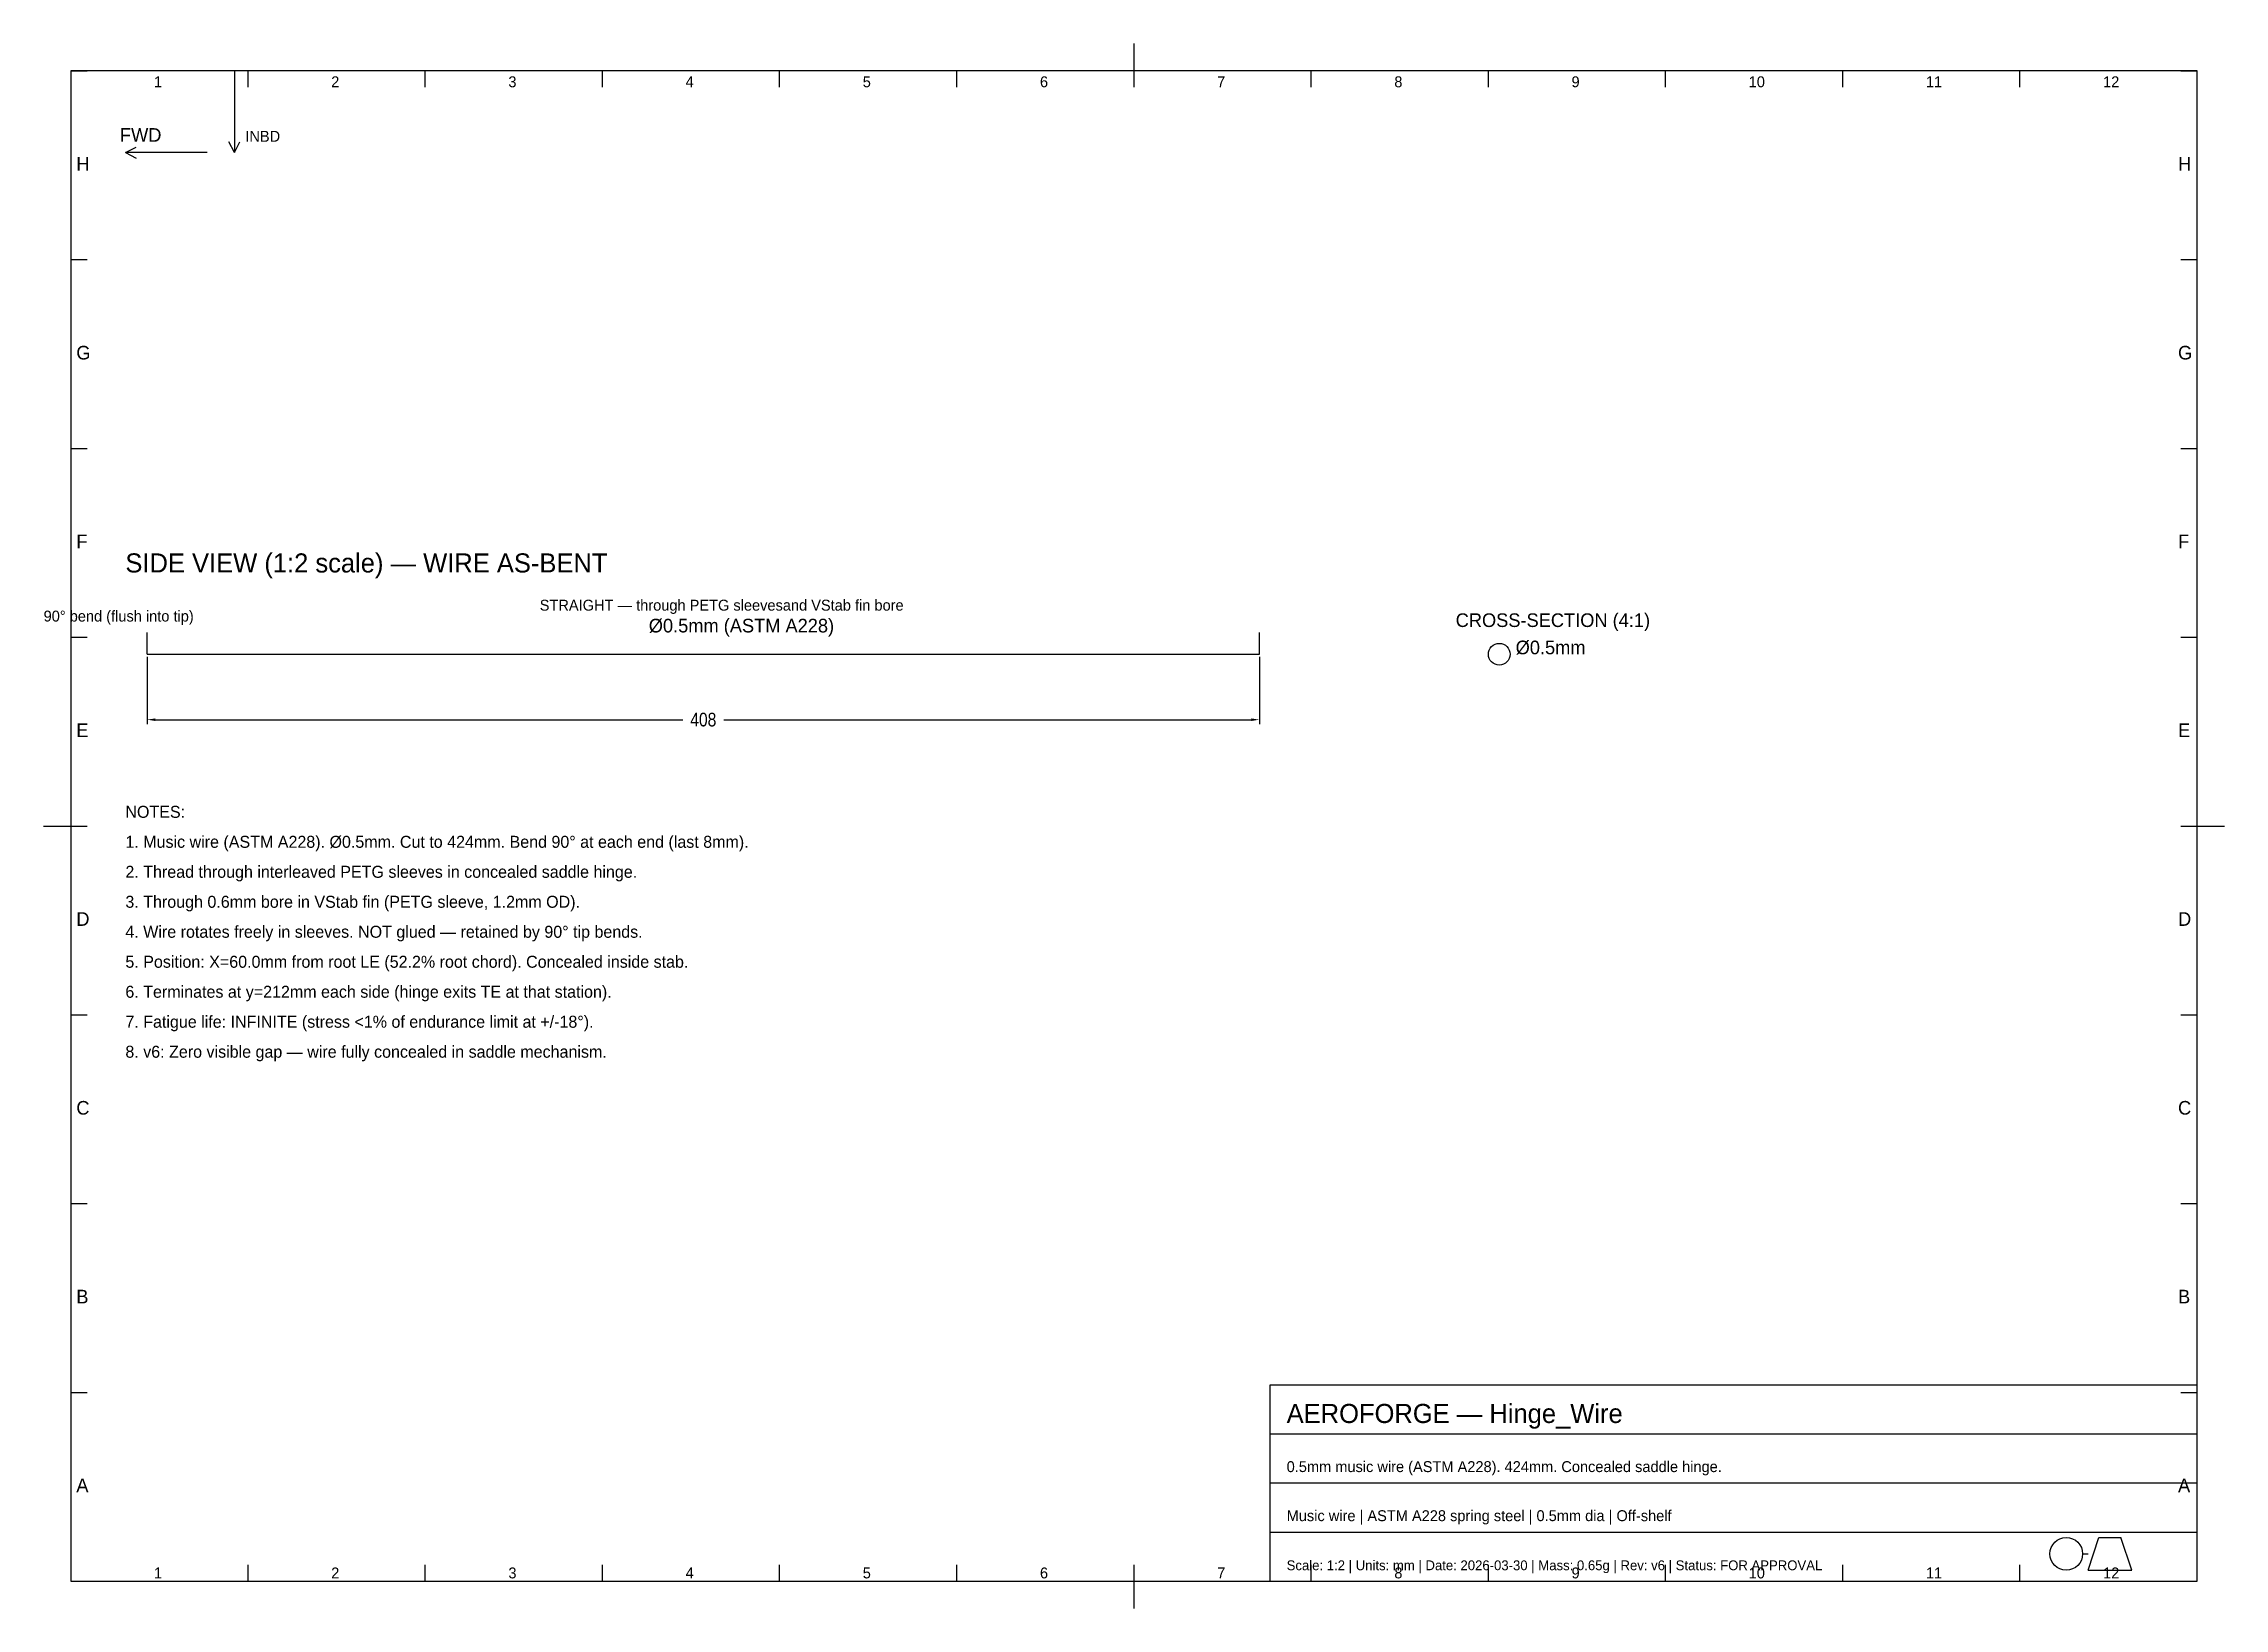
# Model space of a CAD drawing. Header units: metres. Extents: x 15 to 415, y 5 to 292.
import ezdxf

# ---------------------------------------------------------------- set-up
doc = ezdxf.new("R2010")
doc.units = ezdxf.units.M
for name, color, linetype in [('BORDER', 7, 'Continuous'), ('ORIENTATION', 7, 'Continuous'), ('OUTLINE', 7, 'Continuous'), ('TEXT', 7, 'Continuous'), ('TITLEBLOCK', 7, 'Continuous')]:
    doc.layers.add(name, color=color, linetype=linetype)
doc.styles.add('OpenSansCondensed-Light', font='OpenSansCondensed-Light.ttf')
doc.dimstyles.new('AEROFORGE_2.0X', dxfattribs={"dimtxt": 2.5, "dimasz": 1.5, "dimexe": 0.8, "dimexo": 0.5, "dimgap": 0.6, "dimtad": 1, "dimlfac": 2, "dimcen": 2.5, "dimazin": 3, "dimtfac": 1, "dimtmove": 0, "dimatfit": 3})

# ---------------------------------------------------------------- blocks, each defined once
blk = doc.blocks.new('_CLOSEDFILLED')
at = {"color": 0, "linetype": 'BYBLOCK'}
blk.add_solid([(-1, 0.16), (0, 0), (-1, -0.16)], dxfattribs=at)
blk = doc.blocks.new('*D1')
for p, q in [((34, 179.5), (34, 167.2)), ((238, 179.5), (238, 167.2)), ((35.5, 168), (132.25, 168)), ((139.75, 168), (236.5, 168))]:
    blk.add_line(p, q)
at = {"layer": 'Defpoints'}
for p in [(34, 180), (238, 180), (34, 168)]:
    blk.add_point(p, dxfattribs=at)
at = {"xscale": 1.5, "yscale": 1.5, "rotation": 180}
blk.add_blockref('_CLOSEDFILLED', (34, 168), dxfattribs=at)
at = {"xscale": 1.5, "yscale": 1.5}
blk.add_blockref('_CLOSEDFILLED', (238, 168), dxfattribs=at)
at = {"insert": (136, 168), "char_height": 2.5, "attachment_point": 5, "style": 'OpenSansCondensed-Light'}
blk.add_mtext('408', dxfattribs=at)

msp = doc.modelspace()

# ---------------------------------------------------------------- linework, layer by layer
at = {"layer": 'BORDER'}
for p, q in [((215, 287), (215, 292)), ((410, 287), (20, 287)), ((20, 287), (20, 10)), ((20, 287), (23, 287)), ((52.5, 284), (52.5, 287)), ((85, 284), (85, 287)), ((117.5, 284), (117.5, 287)), ((150, 284), (150, 287)), ((182.5, 284), (182.5, 287)), ((215, 284), (215, 287)), ((247.5, 284), (247.5, 287)), ((280, 284), (280, 287)), ((312.5, 284), (312.5, 287)), ((345, 284), (345, 287)), ((377.5, 284), (377.5, 287)), ((407, 287), (410, 287)), ((410, 10), (410, 287)), ((410, 284), (410, 287)), ((20, 252.375), (23, 252.375)), ((407, 252.375), (410, 252.375)), ((20, 217.75), (23, 217.75)), ((407, 217.75), (410, 217.75)), ((20, 183.125), (23, 183.125)), ((407, 183.125), (410, 183.125)), ((15, 148.5), (20, 148.5)), ((20, 148.5), (23, 148.5)), ((407, 148.5), (410, 148.5)), ((410, 148.5), (415, 148.5)), ((20, 113.875), (23, 113.875)), ((407, 113.875), (410, 113.875)), ((20, 79.25), (23, 79.25)), ((407, 79.25), (410, 79.25)), ((20, 44.625), (23, 44.625)), ((407, 44.625), (410, 44.625)), ((52.5, 10), (52.5, 13)), ((85, 10), (85, 13)), ((117.5, 10), (117.5, 13)), ((150, 10), (150, 13)), ((182.5, 10), (182.5, 13)), ((215, 10), (215, 13)), ((247.5, 10), (247.5, 13)), ((280, 10), (280, 13)), ((312.5, 10), (312.5, 13)), ((345, 10), (345, 13)), ((377.5, 10), (377.5, 13)), ((410, 10), (410, 13)), ((20, 10), (410, 10)), ((215, 5), (215, 10))]:
    msp.add_line(p, q, dxfattribs=at)
at = {"layer": 'ORIENTATION'}
for p, q in [((50, 287), (50, 272)), ((30, 272), (32, 273)), ((45, 272), (30, 272)), ((30, 272), (32, 271)), ((50, 272), (49, 274)), ((50, 272), (51, 274))]:
    msp.add_line(p, q, dxfattribs=at)
at = {"layer": 'OUTLINE'}
for p, q in [((34, 180), (34, 184)), ((238, 180), (238, 184)), ((34, 180), (238, 180))]:
    msp.add_line(p, q, dxfattribs=at)
msp.add_circle((282, 180), 2, dxfattribs=at)
at = {"layer": 'TITLEBLOCK'}
for p, q in [((240, 46), (410, 46)), ((240, 10), (240, 46)), ((410, 10), (410, 46)), ((240, 37), (410, 37)), ((240, 28), (410, 28)), ((240, 19), (410, 19)), ((390, 12), (392, 18)), ((392, 18), (396, 18)), ((398, 12), (396, 18)), ((389, 15), (390, 15)), ((390, 12), (398, 12)), ((240, 10), (410, 10))]:
    msp.add_line(p, q, dxfattribs=at)
msp.add_circle((386, 15), 3, dxfattribs=at)

# ---------------------------------------------------------------- texts
at = {"layer": 'BORDER'}
for s, height, p in [('1', 2, (35.25, 284)), ('2', 2, (67.75, 284)), ('3', 2, (100.25, 284)), ('4', 2, (132.75, 284)), ('5', 2, (165.25, 284)), ('6', 2, (197.75, 284)), ('7', 2, (230.25, 284)), ('8', 2, (262.75, 284)), ('9', 2, (295.25, 284)), ('10', 2, (327.75, 284)), ('11', 2, (360.25, 284)), ('12', 2, (392.75, 284)), ('H', 2.5, (21, 268.6875)), ('H', 2.5, (406.5, 268.6875)), ('G', 2.5, (21, 234.0625)), ('G', 2.5, (406.5, 234.0625)), ('F', 2.5, (21, 199.4375)), ('F', 2.5, (406.5, 199.4375)), ('E', 2.5, (21, 164.8125)), ('E', 2.5, (406.5, 164.8125)), ('D', 2.5, (21, 130.1875)), ('D', 2.5, (406.5, 130.1875)), ('C', 2.5, (21, 95.5625)), ('C', 2.5, (406.5, 95.5625)), ('B', 2.5, (21, 60.9375)), ('B', 2.5, (406.5, 60.9375)), ('A', 2.5, (21, 26.3125)), ('A', 2.5, (406.5, 26.3125)), ('1', 2, (35.25, 10.5)), ('2', 2, (67.75, 10.5)), ('3', 2, (100.25, 10.5)), ('4', 2, (132.75, 10.5)), ('5', 2, (165.25, 10.5)), ('6', 2, (197.75, 10.5)), ('7', 2, (230.25, 10.5)), ('8', 2, (262.75, 10.5)), ('9', 2, (295.25, 10.5)), ('10', 2, (327.75, 10.5)), ('11', 2, (360.25, 10.5)), ('12', 2, (392.75, 10.5))]:
    msp.add_text(s, height=height, dxfattribs=at).set_placement(p)
at = {"layer": 'ORIENTATION'}
for s, height, p in [('FWD', 2.5, (29, 274)), ('INBD', 2, (52, 274))]:
    msp.add_text(s, height=height, dxfattribs=at).set_placement(p)
at = {"layer": 'TEXT'}
for s, height, p in [('SIDE VIEW (1:2 scale) — WIRE AS-BENT', 3.5, (30, 195)), ('90° bend (flush into tip)', 2, (15, 186)), ('STRAIGHT — through PETG sleevesand VStab fin bore', 2, (106, 188)), ('Ø0.5mm (ASTM A228)', 2.5, (126, 184)), ('CROSS-SECTION (4:1)', 2.5, (274, 185)), ('Ø0.5mm', 2.5, (285, 180)), ('NOTES:', 2.2, (30, 150)), ('1. Music wire (ASTM A228). Ø0.5mm. Cut to 424mm. Bend 90° at each end (last 8mm).', 2.2, (30, 144.5)), ('2. Thread through interleaved PETG sleeves in concealed saddle hinge.', 2.2, (30, 139)), ('3. Through 0.6mm bore in VStab fin (PETG sleeve, 1.2mm OD).', 2.2, (30, 133.5)), ('4. Wire rotates freely in sleeves. NOT glued — retained by 90° tip bends.', 2.2, (30, 128)), ('5. Position: X=60.0mm from root LE (52.2% root chord). Concealed inside stab.', 2.2, (30, 122.5)), ('6. Terminates at y=212mm each side (hinge exits TE at that station).', 2.2, (30, 117)), ('7. Fatigue life: INFINITE (stress <1% of endurance limit at +/-18°).', 2.2, (30, 111.5)), ('8. v6: Zero visible gap — wire fully concealed in saddle mechanism.', 2.2, (30, 106))]:
    msp.add_text(s, height=height, dxfattribs=at).set_placement(p)
at = {"layer": 'TITLEBLOCK'}
for s, height, p in [('AEROFORGE — Hinge_Wire', 3.5, (243, 39)), ('0.5mm music wire (ASTM A228). 424mm. Concealed saddle hinge.', 2, (243, 30)), ('Music wire | ASTM A228 spring steel | 0.5mm dia | Off-shelf', 2, (243, 21)), ('Scale: 1:2 | Units: mm | Date: 2026-03-30 | Mass: 0.65g | Rev: v6 | Status: FOR APPROVAL', 1.8, (243, 12))]:
    msp.add_text(s, height=height, dxfattribs=at).set_placement(p)

# ---------------------------------------------------------------- dimensions: what is measured, and where the dimension line sits
dim = msp.add_linear_dim(base=(34, 168), p1=(34, 180), p2=(238, 180), dimstyle='AEROFORGE_2.0X')
dim.commit()
dim.dimension.update_dxf_attribs({"geometry": '*D1', "text_midpoint": (136, 168)})

doc.saveas('drawing.dxf')
